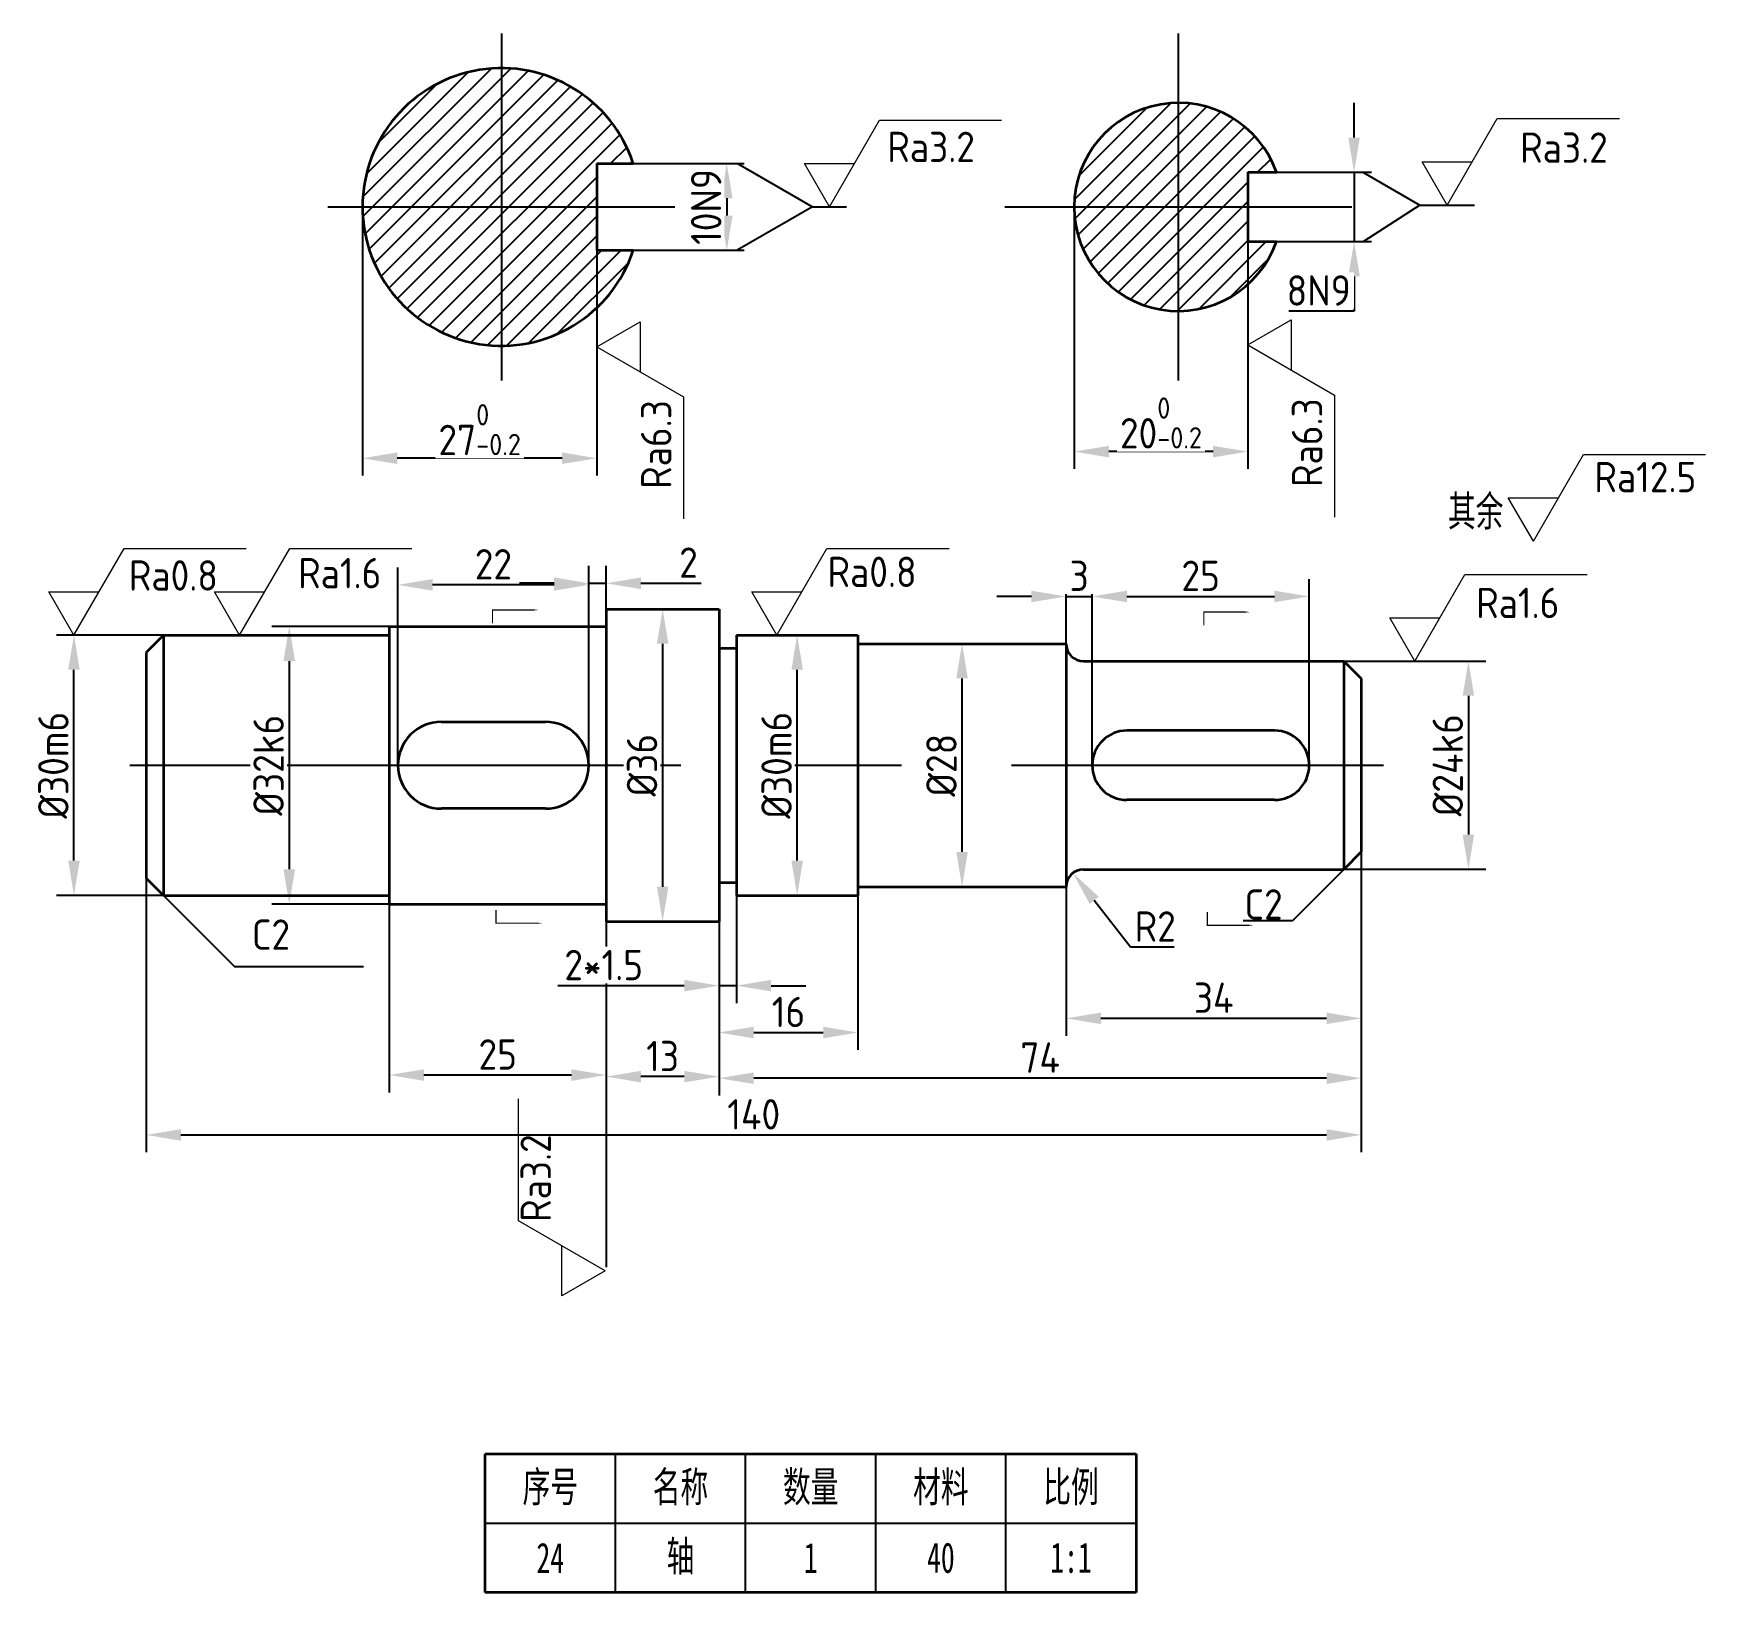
# Model space of a CAD drawing. Header units: millimetres. Extents: x 2232 to 2425, y 1797 to 1976.
import ezdxf

# ---------------------------------------------------------------- set-up
doc = ezdxf.new("R2010")
doc.units = ezdxf.units.MM
doc.linetypes.add('CENTERX2', pattern=[101.6, 63.5, -12.7, 12.7, -12.7])
for name, color, linetype in [('中心线', 1, 'CENTERX2'), ('标注', 3, 'Continuous'), ('细实线', 7, 'Continuous')]:
    doc.layers.add(name, color=color, linetype=linetype)
doc.layers.add('粗实线', color=7, linetype='Continuous', lineweight=35)
doc.styles.add('ISOCP', font='isocp.shx', dxfattribs={"height": 3.5})
doc.styles.add('仿宋', font='simfang.ttf', dxfattribs={"width": 0.67, "height": 3.5})
doc.styles.add('长仿宋体', font='simfang.ttf', dxfattribs={"width": 0.67, "height": 3.5})
doc.dimstyles.new('ISO-25$0', dxfattribs={"dimtxt": 3.5, "dimasz": 4, "dimexe": 2, "dimexo": 0, "dimtad": 1, "dimtoh": 1, "dimdsep": 46, "dimtxsty": 'ISOCP', "dimcen": 2.5, "dimadec": 0, "dimazin": 0, "dimtfac": 1, "dimtmove": 0, "dimatfit": 3, "dimfxl": 1, "dimtfill": 1, "dimarcsym": 0})
doc.dimstyles.new('ISO-25$4', dxfattribs={"dimtxt": 3.5, "dimasz": 4, "dimexe": 2, "dimexo": 0, "dimtad": 1, "dimtoh": 1, "dimdsep": 46, "dimtxsty": 'ISOCP', "dimcen": 2.5, "dimadec": 0, "dimazin": 0, "dimtfac": 1, "dimtmove": 0, "dimatfit": 3, "dimfxl": 1, "dimtfill": 1, "dimarcsym": 0})

# ---------------------------------------------------------------- blocks, each defined once
blk = doc.blocks.new('小明细框')
at = {"lineweight": 35}
for p, q in [((-75, 0), (-75, 16)), ((-75, 16), (0, 16)), ((0, 16), (0, 0)), ((0, 0), (-75, 0))]:
    blk.add_line(p, q, dxfattribs=at)
at = {"lineweight": -3}
for p, q in [((-60, 0), (-60, 16)), ((-45, 0), (-45, 16)), ((-30, 0), (-30, 16)), ((-15, 0), (-15, 16)), ((-75, 8), (0, 8))]:
    blk.add_line(p, q, dxfattribs=at)
at = {"lineweight": 35, "char_height": 3.5, "attachment_point": 5, "style": '仿宋'}
for s, insert in [('\\pxqc;序号', (-67.5, 12)), ('\\pxqc;名称', (-52.5, 12)), ('\\pxqc;数量', (-37.5, 12)), ('\\pxqc;材料', (-22.5, 12)), ('\\pxqc;比例', (-7.5, 12))]:
    blk.add_mtext_dynamic_manual_height_columns(s, width=15, gutter_width=17.5, heights=[0], dxfattribs=dict(at, insert=insert))
blk = doc.blocks.new('去除表面')
at = {"layer": '标注', "lineweight": 0}
for p, q in [((0, 0), (5.77, 10)), ((0, 0), (-2.89, 5)), ((-2.89, 5), (2.89, 5))]:
    blk.add_line(p, q, dxfattribs=at)
blk = doc.blocks.new('去除材料')
at = {"layer": '粗实线', "color": 3, "lineweight": 0}
blk.add_line((5.77, 10), (19.84, 10), dxfattribs=at)
blk.add_blockref('去除表面', (0, 0), dxfattribs=at)
blk = doc.blocks.new('RA12.5NEW')
at = {"color": 3, "lineweight": 35}
blk.add_blockref('去除材料', (0, 0), dxfattribs=at)
at = {"color": 3, "lineweight": 0, "insert": (7.03, 9.13), "char_height": 3.5, "attachment_point": 1, "style": 'ISOCP'}
blk.add_mtext_dynamic_manual_height_columns('Ra12.5', width=14.0667, gutter_width=17.5, heights=[0], dxfattribs=at)
blk = doc.blocks.new('*D38')
at = {"layer": 'Defpoints', "color": 0, "transparency": 16777216}
for p in [(2385.17, 1882.12), (2245.17, 1879.12), (2385.17, 1849.51)]:
    blk.add_point(p, dxfattribs=at)
at = {"layer": '标注', "color": 0, "lineweight": -2, "transparency": 16777216}
for p, q in [((2385.17, 1882.12), (2385.17, 1847.51)), ((2245.17, 1879.12), (2245.17, 1847.51)), ((2249.17, 1849.51), (2381.17, 1849.51))]:
    blk.add_line(p, q, dxfattribs=at)
at = {"layer": '标注', "color": 0, "transparency": 16777216}
for points in [[(2249.17, 1850.17), (2249.17, 1848.84), (2245.17, 1849.51)], [(2381.17, 1850.17), (2381.17, 1848.84), (2385.17, 1849.51)]]:
    blk.add_solid(points, dxfattribs=at)
at = {"layer": '标注', "color": 0, "transparency": 16777216, "insert": (2315.17, 1851.88), "char_height": 3.5, "attachment_point": 5, "style": 'ISOCP', "bg_fill": 3, "box_fill_scale": 1.1, "bg_fill_color": 256, "bg_fill_true_color": 13158600, "bg_fill_transparency": 0}
blk.add_mtext('140', dxfattribs=at)
blk = doc.blocks.new('*D39')
at = {"layer": 'Defpoints', "color": 0, "transparency": 16777216}
for p in [(2385.17, 1882.12), (2351.17, 1878.12), (2351.17, 1862.94)]:
    blk.add_point(p, dxfattribs=at)
at = {"layer": '标注', "color": 0, "lineweight": -2, "transparency": 16777216}
for p, q in [((2385.17, 1882.12), (2385.17, 1860.94)), ((2351.17, 1878.12), (2351.17, 1860.94)), ((2381.17, 1862.94), (2355.17, 1862.94))]:
    blk.add_line(p, q, dxfattribs=at)
at = {"layer": '标注', "color": 0, "transparency": 16777216}
for points in [[(2355.17, 1863.61), (2355.17, 1862.28), (2351.17, 1862.94)], [(2381.17, 1863.61), (2381.17, 1862.28), (2385.17, 1862.94)]]:
    blk.add_solid(points, dxfattribs=at)
at = {"layer": '标注', "color": 0, "transparency": 16777216, "insert": (2368.17, 1865.32), "char_height": 3.5, "attachment_point": 5, "style": 'ISOCP', "bg_fill": 3, "box_fill_scale": 1.1, "bg_fill_color": 256, "bg_fill_true_color": 13158600, "bg_fill_transparency": 0}
blk.add_mtext('34', dxfattribs=at)
blk = doc.blocks.new('*D40')
at = {"layer": 'Defpoints', "color": 0, "transparency": 16777216}
for p in [(2385.17, 1882.12), (2311.17, 1874.12), (2311.17, 1856.04)]:
    blk.add_point(p, dxfattribs=at)
at = {"layer": '标注', "color": 0, "lineweight": -2, "transparency": 16777216}
for p, q in [((2385.17, 1882.12), (2385.17, 1854.04)), ((2311.17, 1874.12), (2311.17, 1854.04)), ((2381.17, 1856.04), (2315.17, 1856.04))]:
    blk.add_line(p, q, dxfattribs=at)
at = {"layer": '标注', "color": 0, "transparency": 16777216}
for points in [[(2315.17, 1856.71), (2315.17, 1855.38), (2311.17, 1856.04)], [(2381.17, 1856.71), (2381.17, 1855.38), (2385.17, 1856.04)]]:
    blk.add_solid(points, dxfattribs=at)
at = {"layer": '标注', "color": 0, "transparency": 16777216, "insert": (2348.17, 1858.42), "char_height": 3.5, "attachment_point": 5, "style": 'ISOCP', "bg_fill": 3, "box_fill_scale": 1.1, "bg_fill_color": 256, "bg_fill_true_color": 13158600, "bg_fill_transparency": 0}
blk.add_mtext('74', dxfattribs=at)
blk = doc.blocks.new('*D41')
at = {"layer": 'Defpoints', "color": 0, "transparency": 16777216}
for p in [(2298.17, 1874.12), (2311.17, 1874.12), (2298.17, 1856.23)]:
    blk.add_point(p, dxfattribs=at)
at = {"layer": '标注', "color": 0, "lineweight": -2, "transparency": 16777216}
for p, q in [((2298.17, 1874.12), (2298.17, 1854.23)), ((2311.17, 1874.12), (2311.17, 1854.23)), ((2307.17, 1856.23), (2302.17, 1856.23))]:
    blk.add_line(p, q, dxfattribs=at)
at = {"layer": '标注', "color": 0, "transparency": 16777216}
for points in [[(2302.17, 1856.89), (2302.17, 1855.56), (2298.17, 1856.23)], [(2307.17, 1856.89), (2307.17, 1855.56), (2311.17, 1856.23)]]:
    blk.add_solid(points, dxfattribs=at)
at = {"layer": '标注', "color": 0, "transparency": 16777216, "insert": (2304.67, 1858.6), "char_height": 3.5, "attachment_point": 5, "style": 'ISOCP', "bg_fill": 3, "box_fill_scale": 1.1, "bg_fill_color": 256, "bg_fill_true_color": 13158600, "bg_fill_transparency": 0}
blk.add_mtext('13', dxfattribs=at)
blk = doc.blocks.new('*D42')
at = {"layer": 'Defpoints', "color": 0, "transparency": 16777216}
for p in [(2273.17, 1876.12), (2298.17, 1876.12), (2273.17, 1856.41)]:
    blk.add_point(p, dxfattribs=at)
at = {"layer": '标注', "color": 0, "lineweight": -2, "transparency": 16777216}
for p, q in [((2273.17, 1876.12), (2273.17, 1854.41)), ((2298.17, 1876.12), (2298.17, 1854.41)), ((2294.17, 1856.41), (2277.17, 1856.41))]:
    blk.add_line(p, q, dxfattribs=at)
at = {"layer": '标注', "color": 0, "transparency": 16777216}
for points in [[(2277.17, 1857.07), (2277.17, 1855.74), (2273.17, 1856.41)], [(2294.17, 1857.07), (2294.17, 1855.74), (2298.17, 1856.41)]]:
    blk.add_solid(points, dxfattribs=at)
at = {"layer": '标注', "color": 0, "transparency": 16777216, "insert": (2285.67, 1858.78), "char_height": 3.5, "attachment_point": 5, "style": 'ISOCP', "bg_fill": 3, "box_fill_scale": 1.1, "bg_fill_color": 256, "bg_fill_true_color": 13158600, "bg_fill_transparency": 0}
blk.add_mtext('25', dxfattribs=at)
blk = doc.blocks.new('*D43')
at = {"layer": 'Defpoints', "color": 0, "transparency": 16777216}
for p in [(2327.17, 1878.12), (2311.17, 1874.12), (2327.17, 1861.31)]:
    blk.add_point(p, dxfattribs=at)
at = {"layer": '标注', "color": 0, "lineweight": -2, "transparency": 16777216}
for p, q in [((2327.17, 1878.12), (2327.17, 1859.31)), ((2311.17, 1874.12), (2311.17, 1859.31)), ((2315.17, 1861.31), (2323.17, 1861.31))]:
    blk.add_line(p, q, dxfattribs=at)
at = {"layer": '标注', "color": 0, "transparency": 16777216}
for points in [[(2315.17, 1861.98), (2315.17, 1860.64), (2311.17, 1861.31)], [(2323.17, 1861.98), (2323.17, 1860.64), (2327.17, 1861.31)]]:
    blk.add_solid(points, dxfattribs=at)
at = {"layer": '标注', "color": 0, "transparency": 16777216, "insert": (2319.17, 1863.68), "char_height": 3.5, "attachment_point": 5, "style": 'ISOCP', "bg_fill": 3, "box_fill_scale": 1.1, "bg_fill_color": 256, "bg_fill_true_color": 13158600, "bg_fill_transparency": 0}
blk.add_mtext('16', dxfattribs=at)
blk = doc.blocks.new('*D44')
at = {"layer": 'Defpoints', "color": 0, "transparency": 16777216}
for p in [(2313.17, 1877.12), (2311.17, 1874.12), (2311.17, 1866.71)]:
    blk.add_point(p, dxfattribs=at)
at = {"layer": '标注', "color": 0, "lineweight": -2, "transparency": 16777216}
for p, q in [((2313.17, 1877.12), (2313.17, 1864.71)), ((2311.17, 1874.12), (2311.17, 1864.71)), ((2307.17, 1866.71), (2292.59, 1866.71)), ((2313.17, 1866.71), (2311.17, 1866.71)), ((2317.17, 1866.71), (2321.17, 1866.71))]:
    blk.add_line(p, q, dxfattribs=at)
at = {"layer": '标注', "color": 0, "transparency": 16777216}
for points in [[(2307.17, 1867.38), (2307.17, 1866.05), (2311.17, 1866.71)], [(2317.17, 1867.38), (2317.17, 1866.05), (2313.17, 1866.71)]]:
    blk.add_solid(points, dxfattribs=at)
at = {"layer": '标注', "color": 0, "transparency": 16777216, "insert": (2297.88, 1869.09), "char_height": 3.5, "attachment_point": 5, "style": 'ISOCP', "bg_fill": 3, "box_fill_scale": 1.1, "bg_fill_color": 256, "bg_fill_true_color": 13158600, "bg_fill_transparency": 0}
blk.add_mtext('2*1.5', dxfattribs=at)
blk = doc.blocks.new('*D29')
at = {"layer": 'Defpoints', "color": 0, "transparency": 16777216}
for p in [(2320.17, 1907.12), (2320.17, 1907.12), (2320.17, 1877.12)]:
    blk.add_point(p, dxfattribs=at)
at = {"layer": '标注', "color": 0, "lineweight": -2, "transparency": 16777216}
for p, q in [((2320.17, 1907.12), (2322.17, 1907.12)), ((2320.17, 1881.12), (2320.17, 1903.12)), ((2320.17, 1877.12), (2322.17, 1877.12))]:
    blk.add_line(p, q, dxfattribs=at)
at = {"layer": '标注', "color": 0, "transparency": 16777216}
for points in [[(2319.51, 1903.12), (2320.84, 1903.12), (2320.17, 1907.12)], [(2319.51, 1881.12), (2320.84, 1881.12), (2320.17, 1877.12)]]:
    blk.add_solid(points, dxfattribs=at)
at = {"layer": '标注', "color": 0, "transparency": 16777216, "insert": (2317.8, 1892.12), "char_height": 3.5, "attachment_point": 5, "rotation": 90, "style": 'ISOCP', "bg_fill": 3, "box_fill_scale": 1.1, "bg_fill_color": 256, "bg_fill_true_color": 13158600, "bg_fill_transparency": 0}
blk.add_mtext('%%C30m6', dxfattribs=at)
blk = doc.blocks.new('*D30')
at = {"layer": 'Defpoints', "color": 0, "transparency": 16777216}
for p in [(2236.84, 1907.12), (2247.17, 1907.12), (2247.17, 1877.12)]:
    blk.add_point(p, dxfattribs=at)
at = {"layer": '标注', "color": 0, "lineweight": -2, "transparency": 16777216}
for p, q in [((2247.17, 1907.12), (2234.84, 1907.12)), ((2236.84, 1881.12), (2236.84, 1903.12)), ((2247.17, 1877.12), (2234.84, 1877.12))]:
    blk.add_line(p, q, dxfattribs=at)
at = {"layer": '标注', "color": 0, "transparency": 16777216}
for points in [[(2236.18, 1903.12), (2237.51, 1903.12), (2236.84, 1907.12)], [(2236.18, 1881.12), (2237.51, 1881.12), (2236.84, 1877.12)]]:
    blk.add_solid(points, dxfattribs=at)
at = {"layer": '标注', "color": 0, "transparency": 16777216, "insert": (2234.47, 1892.12), "char_height": 3.5, "attachment_point": 5, "rotation": 90, "style": 'ISOCP', "bg_fill": 3, "box_fill_scale": 1.1, "bg_fill_color": 256, "bg_fill_true_color": 13158600, "bg_fill_transparency": 0}
blk.add_mtext('%%C30m6', dxfattribs=at)
blk = doc.blocks.new('*D31')
at = {"layer": 'Defpoints', "color": 0, "transparency": 16777216}
for p in [(2383.17, 1904.12), (2383.17, 1880.12), (2397.52, 1880.12)]:
    blk.add_point(p, dxfattribs=at)
at = {"layer": '标注', "color": 0, "lineweight": -2, "transparency": 16777216}
for p, q in [((2383.17, 1904.12), (2399.52, 1904.12)), ((2397.52, 1900.12), (2397.52, 1884.12)), ((2383.17, 1880.12), (2399.52, 1880.12))]:
    blk.add_line(p, q, dxfattribs=at)
at = {"layer": '标注', "color": 0, "transparency": 16777216}
for points in [[(2396.85, 1900.12), (2398.18, 1900.12), (2397.52, 1904.12)], [(2396.85, 1884.12), (2398.18, 1884.12), (2397.52, 1880.12)]]:
    blk.add_solid(points, dxfattribs=at)
at = {"layer": '标注', "color": 0, "transparency": 16777216, "insert": (2395.14, 1892.12), "char_height": 3.5, "attachment_point": 5, "rotation": 90, "style": 'ISOCP', "bg_fill": 3, "box_fill_scale": 1.1, "bg_fill_color": 256, "bg_fill_true_color": 13158600, "bg_fill_transparency": 0}
blk.add_mtext('%%C24k6', dxfattribs=at)
blk = doc.blocks.new('*D32')
at = {"layer": 'Defpoints', "color": 0, "transparency": 16777216}
for p in [(2379.17, 1911.57), (2354.17, 1892.12), (2379.17, 1892.12)]:
    blk.add_point(p, dxfattribs=at)
at = {"layer": '标注', "color": 0, "lineweight": -2, "transparency": 16777216}
for p, q in [((2354.17, 1892.12), (2354.17, 1913.57)), ((2379.17, 1892.12), (2379.17, 1913.57)), ((2358.17, 1911.57), (2375.17, 1911.57))]:
    blk.add_line(p, q, dxfattribs=at)
at = {"layer": '标注', "color": 0, "transparency": 16777216}
for points in [[(2358.17, 1912.24), (2358.17, 1910.91), (2354.17, 1911.57)], [(2375.17, 1912.24), (2375.17, 1910.91), (2379.17, 1911.57)]]:
    blk.add_solid(points, dxfattribs=at)
at = {"layer": '标注', "color": 0, "transparency": 16777216, "insert": (2366.67, 1913.95), "char_height": 3.5, "attachment_point": 5, "style": 'ISOCP', "bg_fill": 3, "box_fill_scale": 1.1, "bg_fill_color": 256, "bg_fill_true_color": 13158600, "bg_fill_transparency": 0}
blk.add_mtext('25', dxfattribs=at)
blk = doc.blocks.new('*D33')
at = {"layer": 'Defpoints', "color": 0, "transparency": 16777216}
for p in [(2351.17, 1906.12), (2354.17, 1904.12)]:
    blk.add_point(p, dxfattribs=at)
at = {"layer": '标注', "color": 0, "lineweight": -2, "transparency": 16777216}
for p, q in [((2351.17, 1906.12), (2351.17, 1913.57)), ((2354.17, 1904.12), (2354.17, 1913.57)), ((2347.17, 1911.57), (2343.17, 1911.57)), ((2351.17, 1911.57), (2354.17, 1911.57)), ((2358.17, 1911.57), (2362.17, 1911.57))]:
    blk.add_line(p, q, dxfattribs=at)
at = {"layer": '标注', "color": 0, "transparency": 16777216}
for points in [[(2347.17, 1912.24), (2347.17, 1910.91), (2351.17, 1911.57)], [(2358.17, 1912.24), (2358.17, 1910.91), (2354.17, 1911.57)]]:
    blk.add_solid(points, dxfattribs=at)
at = {"layer": '标注', "color": 0, "transparency": 16777216, "insert": (2352.67, 1913.95), "char_height": 3.5, "attachment_point": 5, "style": 'ISOCP', "bg_fill": 3, "box_fill_scale": 1.1, "bg_fill_color": 256, "bg_fill_true_color": 13158600, "bg_fill_transparency": 0}
blk.add_mtext('3', dxfattribs=at)
at = {"layer": 'Defpoints', "color": 0, "transparency": 16777216}
blk.add_point((2354.17, 1911.57), dxfattribs=at)
blk = doc.blocks.new('*D34')
at = {"layer": 'Defpoints', "color": 0, "transparency": 16777216}
for p in [(2339.17, 1906.12), (2339.17, 1906.12), (2339.17, 1878.12)]:
    blk.add_point(p, dxfattribs=at)
at = {"layer": '标注', "color": 0, "lineweight": -2, "transparency": 16777216}
for p, q in [((2339.17, 1906.12), (2341.17, 1906.12)), ((2339.17, 1882.12), (2339.17, 1902.12)), ((2339.17, 1878.12), (2341.17, 1878.12))]:
    blk.add_line(p, q, dxfattribs=at)
at = {"layer": '标注', "color": 0, "transparency": 16777216}
for points in [[(2338.51, 1902.12), (2339.84, 1902.12), (2339.17, 1906.12)], [(2338.51, 1882.12), (2339.84, 1882.12), (2339.17, 1878.12)]]:
    blk.add_solid(points, dxfattribs=at)
at = {"layer": '标注', "color": 0, "transparency": 16777216, "insert": (2336.8, 1892.12), "char_height": 3.5, "attachment_point": 5, "rotation": 90, "style": 'ISOCP', "bg_fill": 3, "box_fill_scale": 1.1, "bg_fill_color": 256, "bg_fill_true_color": 13158600, "bg_fill_transparency": 0}
blk.add_mtext('%%C28', dxfattribs=at)
blk = doc.blocks.new('*D35')
at = {"layer": 'Defpoints', "color": 0, "transparency": 16777216}
for p in [(2298.17, 1913.09), (2296.17, 1892.12), (2298.17, 1892.12)]:
    blk.add_point(p, dxfattribs=at)
at = {"layer": '标注', "color": 0, "lineweight": -2, "transparency": 16777216}
for p, q in [((2296.17, 1892.12), (2296.17, 1915.09)), ((2298.17, 1892.12), (2298.17, 1915.09)), ((2292.17, 1913.09), (2288.17, 1913.09)), ((2296.17, 1913.09), (2298.17, 1913.09)), ((2302.17, 1913.09), (2309.12, 1913.09))]:
    blk.add_line(p, q, dxfattribs=at)
at = {"layer": '标注', "color": 0, "transparency": 16777216}
for points in [[(2292.17, 1913.76), (2292.17, 1912.42), (2296.17, 1913.09)], [(2302.17, 1913.76), (2302.17, 1912.42), (2298.17, 1913.09)]]:
    blk.add_solid(points, dxfattribs=at)
at = {"layer": '标注', "color": 0, "transparency": 16777216, "insert": (2307.65, 1915.47), "char_height": 3.5, "attachment_point": 5, "style": 'ISOCP', "bg_fill": 3, "box_fill_scale": 1.1, "bg_fill_color": 256, "bg_fill_true_color": 13158600, "bg_fill_transparency": 0}
blk.add_mtext('2', dxfattribs=at)
blk = doc.blocks.new('*D36')
at = {"layer": 'Defpoints', "color": 0, "transparency": 16777216}
for p in [(2274.17, 1912.91), (2274.17, 1892.12), (2296.17, 1892.12)]:
    blk.add_point(p, dxfattribs=at)
at = {"layer": '标注', "color": 0, "lineweight": -2, "transparency": 16777216}
for p, q in [((2274.17, 1892.12), (2274.17, 1914.91)), ((2296.17, 1892.12), (2296.17, 1914.91)), ((2292.17, 1912.91), (2278.17, 1912.91))]:
    blk.add_line(p, q, dxfattribs=at)
at = {"layer": '标注', "color": 0, "transparency": 16777216}
for points in [[(2278.17, 1913.58), (2278.17, 1912.24), (2274.17, 1912.91)], [(2292.17, 1913.58), (2292.17, 1912.24), (2296.17, 1912.91)]]:
    blk.add_solid(points, dxfattribs=at)
at = {"layer": '标注', "color": 0, "transparency": 16777216, "insert": (2285.17, 1915.28), "char_height": 3.5, "attachment_point": 5, "style": 'ISOCP', "bg_fill": 3, "box_fill_scale": 1.1, "bg_fill_color": 256, "bg_fill_true_color": 13158600, "bg_fill_transparency": 0}
blk.add_mtext('22', dxfattribs=at)
blk = doc.blocks.new('*D37')
at = {"layer": 'Defpoints', "color": 0, "transparency": 16777216}
for p in [(2304.67, 1910.12), (2304.67, 1874.12), (2304.67, 1874.12)]:
    blk.add_point(p, dxfattribs=at)
at = {"layer": '标注', "color": 0, "lineweight": -2, "transparency": 16777216}
for p, q in [((2304.67, 1910.12), (2306.67, 1910.12)), ((2304.67, 1906.12), (2304.67, 1878.12)), ((2304.67, 1874.12), (2306.67, 1874.12))]:
    blk.add_line(p, q, dxfattribs=at)
at = {"layer": '标注', "color": 0, "transparency": 16777216}
for points in [[(2304.01, 1906.12), (2305.34, 1906.12), (2304.67, 1910.12)], [(2304.01, 1878.12), (2305.34, 1878.12), (2304.67, 1874.12)]]:
    blk.add_solid(points, dxfattribs=at)
at = {"layer": '标注', "color": 0, "transparency": 16777216, "insert": (2302.3, 1892.12), "char_height": 3.5, "attachment_point": 5, "rotation": 90, "style": 'ISOCP', "bg_fill": 3, "box_fill_scale": 1.1, "bg_fill_color": 256, "bg_fill_true_color": 13158600, "bg_fill_transparency": 0}
blk.add_mtext('%%C36', dxfattribs=at)
blk = doc.blocks.new('*D45')
at = {"layer": 'Defpoints', "color": 0, "transparency": 16777216}
for p in [(2273.17, 1908.12), (2261.65, 1876.12), (2273.17, 1876.12)]:
    blk.add_point(p, dxfattribs=at)
at = {"layer": '标注', "color": 0, "lineweight": -2, "transparency": 16777216}
for p, q in [((2273.17, 1908.12), (2259.65, 1908.12)), ((2261.65, 1904.12), (2261.65, 1880.12)), ((2273.17, 1876.12), (2259.65, 1876.12))]:
    blk.add_line(p, q, dxfattribs=at)
at = {"layer": '标注', "color": 0, "transparency": 16777216}
for points in [[(2260.98, 1904.12), (2262.32, 1904.12), (2261.65, 1908.12)], [(2260.98, 1880.12), (2262.32, 1880.12), (2261.65, 1876.12)]]:
    blk.add_solid(points, dxfattribs=at)
at = {"layer": '标注', "color": 0, "transparency": 16777216, "insert": (2259.27, 1892.12), "char_height": 3.5, "attachment_point": 5, "rotation": 90, "style": 'ISOCP', "bg_fill": 3, "box_fill_scale": 1.1, "bg_fill_color": 256, "bg_fill_true_color": 13158600, "bg_fill_transparency": 0}
blk.add_mtext('%%C32k6', dxfattribs=at)
blk = doc.blocks.new('*D46')
at = {"layer": 'Defpoints', "color": 0, "transparency": 16777216}
for p in [(2351.94, 1879.7), (2353.17, 1878.12)]:
    blk.add_point(p, dxfattribs=at)
at = {"layer": '标注', "color": 0, "lineweight": -2, "transparency": 16777216}
for p, q in [((2358.6, 1871.15), (2354.4, 1876.54)), ((2363.63, 1871.15), (2358.6, 1871.15))]:
    blk.add_line(p, q, dxfattribs=at)
at = {"layer": '标注', "color": 0, "transparency": 16777216}
blk.add_solid([(2354.93, 1876.95), (2353.88, 1876.13), (2351.94, 1879.7)], dxfattribs=at)
at = {"layer": '标注', "color": 0, "transparency": 16777216, "insert": (2361.43, 1873.53), "char_height": 3.5, "attachment_point": 5, "style": 'ISOCP', "bg_fill": 3, "box_fill_scale": 1.1, "bg_fill_color": 256, "bg_fill_true_color": 13158600, "bg_fill_transparency": 0}
blk.add_mtext('R2', dxfattribs=at)
blk = doc.blocks.new('*D47')
at = {"layer": 'Defpoints', "color": 0, "transparency": 16777216}
for p in [(2301.29, 1961.47), (2301.29, 1951.47)]:
    blk.add_point(p, dxfattribs=at)
at = {"layer": '标注', "color": 0, "lineweight": -2, "transparency": 16777216}
for p, q in [((2301.29, 1961.47), (2314.06, 1961.47)), ((2312.06, 1957.47), (2312.06, 1955.47)), ((2301.29, 1951.47), (2314.06, 1951.47))]:
    blk.add_line(p, q, dxfattribs=at)
at = {"layer": '标注', "color": 0, "transparency": 16777216}
for points in [[(2311.4, 1957.47), (2312.73, 1957.47), (2312.06, 1961.47)], [(2311.4, 1955.47), (2312.73, 1955.47), (2312.06, 1951.47)]]:
    blk.add_solid(points, dxfattribs=at)
at = {"layer": '标注', "color": 0, "transparency": 16777216, "insert": (2309.69, 1956.47), "char_height": 3.5, "attachment_point": 5, "rotation": 90, "style": 'ISOCP', "bg_fill": 3, "box_fill_scale": 1.1, "bg_fill_color": 256, "bg_fill_true_color": 13158600, "bg_fill_transparency": 0}
blk.add_mtext('10N9', dxfattribs=at)
at = {"layer": 'Defpoints', "color": 0, "transparency": 16777216}
blk.add_point((2312.06, 1951.47), dxfattribs=at)
blk = doc.blocks.new('*D48')
at = {"layer": 'Defpoints', "color": 0, "transparency": 16777216}
for p in [(2375.4, 1960.47), (2375.4, 1952.47), (2384.34, 1952.47)]:
    blk.add_point(p, dxfattribs=at)
at = {"layer": '标注', "color": 0, "lineweight": -2, "transparency": 16777216}
for p, q in [((2384.34, 1964.47), (2384.34, 1968.47)), ((2375.4, 1960.47), (2386.34, 1960.47)), ((2384.34, 1960.47), (2384.34, 1952.47)), ((2375.4, 1952.47), (2386.34, 1952.47)), ((2384.34, 1948.47), (2384.34, 1944.47)), ((2384.34, 1944.47), (2376.82, 1944.47))]:
    blk.add_line(p, q, dxfattribs=at)
at = {"layer": '标注', "color": 0, "transparency": 16777216}
for points in [[(2383.68, 1964.47), (2385.01, 1964.47), (2384.34, 1960.47)], [(2383.68, 1948.47), (2385.01, 1948.47), (2384.34, 1952.47)]]:
    blk.add_solid(points, dxfattribs=at)
at = {"layer": '标注', "color": 0, "transparency": 16777216, "insert": (2380.27, 1946.84), "char_height": 3.5, "attachment_point": 5, "style": 'ISOCP', "bg_fill": 3, "box_fill_scale": 1.1, "bg_fill_color": 256, "bg_fill_true_color": 13158600, "bg_fill_transparency": 0}
blk.add_mtext('8N9', dxfattribs=at)
blk = doc.blocks.new('*D49')
at = {"layer": 'Defpoints', "color": 0, "transparency": 16777216}
for p in [(2270.09, 1956.47), (2297.09, 1951.47), (2270.09, 1927.5)]:
    blk.add_point(p, dxfattribs=at)
at = {"layer": '标注', "color": 0, "lineweight": -2, "transparency": 16777216}
for p, q in [((2270.09, 1956.47), (2270.09, 1925.5)), ((2297.09, 1951.47), (2297.09, 1925.5)), ((2293.09, 1927.5), (2274.09, 1927.5))]:
    blk.add_line(p, q, dxfattribs=at)
at = {"layer": '标注', "color": 0, "transparency": 16777216}
for points in [[(2274.09, 1928.17), (2274.09, 1926.84), (2270.09, 1927.5)], [(2293.09, 1928.17), (2293.09, 1926.84), (2297.09, 1927.5)]]:
    blk.add_solid(points, dxfattribs=at)
at = {"layer": '标注', "color": 0, "transparency": 16777216, "insert": (2283.59, 1930.8), "char_height": 3.5, "attachment_point": 5, "style": 'ISOCP', "bg_fill": 3, "box_fill_scale": 1.1, "bg_fill_color": 256, "bg_fill_true_color": 13158600, "bg_fill_transparency": 0}
blk.add_mtext('27{\\H0.7x;\\S0^ -0.2;}', dxfattribs=at)
blk = doc.blocks.new('*D50')
at = {"layer": 'Defpoints', "color": 0, "transparency": 16777216}
for p in [(2352.09, 1956.47), (2372.09, 1952.47), (2352.09, 1928.27)]:
    blk.add_point(p, dxfattribs=at)
at = {"layer": '标注', "color": 0, "lineweight": -2, "transparency": 16777216}
for p, q in [((2352.09, 1956.47), (2352.09, 1926.27)), ((2372.09, 1952.47), (2372.09, 1926.27)), ((2368.09, 1928.27), (2356.09, 1928.27))]:
    blk.add_line(p, q, dxfattribs=at)
at = {"layer": '标注', "color": 0, "transparency": 16777216}
for points in [[(2356.09, 1928.93), (2356.09, 1927.6), (2352.09, 1928.27)], [(2368.09, 1928.93), (2368.09, 1927.6), (2372.09, 1928.27)]]:
    blk.add_solid(points, dxfattribs=at)
at = {"layer": '标注', "color": 0, "transparency": 16777216, "insert": (2362.09, 1931.57), "char_height": 3.5, "attachment_point": 5, "style": 'ISOCP', "bg_fill": 3, "box_fill_scale": 1.1, "bg_fill_color": 256, "bg_fill_true_color": 13158600, "bg_fill_transparency": 0}
blk.add_mtext('20{\\H0.7x;\\S0^ -0.2;}', dxfattribs=at)

msp = doc.modelspace()

# ---------------------------------------------------------------- hatches: boundary and pattern name
at = {"layer": '细实线', "transparency": 33554687}
h = msp.add_hatch(dxfattribs=at)
h.set_pattern_fill('ANSI31', color=256, scale=0.5)
h.set_pattern_definition([(45, (-382.8276, -441.6476), (-1.122532, 1.122532), [])])
h.paths.add_polyline_path([(2286.09, 1972.468, 0.4142136), (2270.09, 1956.468), (2286.09, 1956.468)])
h.paths.add_polyline_path([(2286.09, 1972.468), (2286.09, 1956.468), (2297.09, 1956.468), (2297.09, 1961.468), (2301.288, 1961.468, 0.3239072)])
h.paths.add_polyline_path([(2297.09, 1956.468), (2286.09, 1956.468), (2286.09, 1940.468, 0.3239072), (2301.288, 1951.468), (2297.09, 1951.468)])
h.paths.add_polyline_path([(2286.09, 1956.468), (2270.09, 1956.468, 0.4142136), (2286.09, 1940.468)])
h = msp.add_hatch(dxfattribs=at)
h.set_pattern_fill('ANSI31', color=256, scale=0.5)
h.set_pattern_definition([(45, (-394.8276, -441.6476), (-1.122532, 1.122532), [])])
h.paths.add_polyline_path([(2364.09, 1968.468, 0.4142136), (2352.09, 1956.468), (2364.09, 1956.468)])
h.paths.add_polyline_path([(2372.09, 1960.468), (2375.403, 1960.468, 0.3178372), (2364.09, 1968.468), (2364.09, 1956.468), (2372.09, 1956.468)])
h.paths.add_polyline_path([(2375.403, 1952.468), (2372.09, 1952.468), (2372.09, 1956.468), (2364.09, 1956.468), (2364.09, 1944.468, 0.3178372)])
h.paths.add_polyline_path([(2364.09, 1956.468), (2352.09, 1956.468, 0.4142136), (2364.09, 1944.468)])

# ---------------------------------------------------------------- linework, layer by layer
at = {"layer": '中心线'}
for p, q in [((2286.09, 1976.468), (2286.09, 1936.468)), ((2364.09, 1976.468), (2364.09, 1936.468)), ((2266.09, 1956.468), (2306.09, 1956.468)), ((2344.09, 1956.468), (2384.09, 1956.468)), ((2243.283, 1892.118), (2387.728, 1892.118))]:
    msp.add_line(p, q, dxfattribs=at)
at = {"layer": '标注'}
for p, q in [((2321.946, 1956.468), (2325.841, 1956.468)), ((2391.929, 1956.668), (2398.222, 1956.668))]:
    msp.add_line(p, q, dxfattribs=at)
at = {"layer": '粗实线'}
for p, q in [((2297.09, 1961.468), (2301.288, 1961.468)), ((2297.09, 1961.468), (2297.09, 1951.468)), ((2372.09, 1960.468), (2375.403, 1960.468)), ((2372.09, 1960.468), (2372.09, 1952.468)), ((2372.09, 1952.468), (2375.403, 1952.468)), ((2297.09, 1951.468), (2301.288, 1951.468)), ((2298.172, 1910.118), (2311.172, 1910.118)), ((2298.172, 1910.118), (2298.172, 1874.118)), ((2311.172, 1910.118), (2311.172, 1874.118)), ((2273.172, 1908.118), (2298.172, 1908.118)), ((2273.172, 1908.118), (2273.172, 1876.118)), ((2247.172, 1907.118), (2245.172, 1905.118)), ((2247.172, 1907.118), (2273.172, 1907.118)), ((2247.172, 1907.118), (2247.172, 1877.118)), ((2311.172, 1905.618), (2313.172, 1905.618)), ((2313.172, 1907.118), (2327.172, 1907.118)), ((2313.172, 1907.118), (2313.172, 1877.118)), ((2327.172, 1907.118), (2327.172, 1877.118)), ((2327.172, 1906.118), (2351.172, 1906.118)), ((2351.172, 1906.118), (2351.172, 1906.118)), ((2351.172, 1906.118), (2351.172, 1878.118)), ((2245.172, 1905.118), (2245.172, 1879.118)), ((2353.172, 1904.118), (2383.172, 1904.118)), ((2383.172, 1904.118), (2385.172, 1902.118)), ((2383.172, 1904.118), (2383.172, 1880.118)), ((2385.172, 1902.118), (2385.172, 1882.118)), ((2279.172, 1897.118), (2291.172, 1897.118)), ((2358.172, 1896.118), (2358.172, 1896.069)), ((2375.172, 1896.118), (2358.172, 1896.118)), ((2375.172, 1896.118), (2375.172, 1896.069)), ((2375.172, 1896.069), (2375.172, 1896.069)), ((2291.172, 1887.118), (2279.172, 1887.118)), ((2375.172, 1888.118), (2358.172, 1888.118)), ((2375.172, 1888.167), (2375.172, 1888.118)), ((2385.172, 1882.118), (2383.172, 1880.118)), ((2247.172, 1877.118), (2245.172, 1879.118)), ((2311.172, 1878.618), (2313.172, 1878.618)), ((2353.172, 1880.118), (2383.172, 1880.118)), ((2247.172, 1877.118), (2273.172, 1877.118)), ((2313.172, 1877.118), (2327.172, 1877.118)), ((2327.172, 1878.118), (2351.172, 1878.118)), ((2351.172, 1878.118), (2351.172, 1878.118)), ((2273.172, 1876.118), (2298.172, 1876.118)), ((2298.172, 1874.118), (2311.172, 1874.118))]:
    msp.add_line(p, q, dxfattribs=at)
for centre, radius, start, end in [((2286.09, 1956.468), 16, 18.20996, 341.79004), ((2364.09, 1956.468), 12, 19.47122, 340.52878), ((2353.172, 1906.118), 2, 180, 270), ((2279.172, 1892.118), 5, 90, 270), ((2291.172, 1892.118), 5, 270, 90), ((2358.172, 1892.118), 4, 90, 270), ((2375.172, 1892.118), 4, 270, 90), ((2353.172, 1878.118), 2, 90, 180)]:
    msp.add_arc(centre, radius, start, end, dxfattribs=at)

# ---------------------------------------------------------------- block references
at = {"layer": '标注'}
for p in [(2323.893, 1956.468), (2395.076, 1956.668)]:
    msp.add_blockref('去除材料', p, dxfattribs=at)
at = {"layer": '细实线'}
for name, p in [('RA12.5NEW', (2405.003, 1917.952)), ('小明细框', (2359.231, 1796.758))]:
    msp.add_blockref(name, p, dxfattribs=at)

# ---------------------------------------------------------------- texts
at = {"layer": '标注', "char_height": 3.5, "attachment_point": 1, "style": 'ISOCP'}
for s, width, insert in [('Ra3.2', 29.31289, (2330.555, 1965.14)), ('Ra3.2', 29.31289, (2403.478, 1965.056)), ('Ra0.8', 35.99555, (2243.159, 1915.745)), ('Ra1.6', 35.85816, (2262.668, 1916.013)), ('Ra0.8', 35.99555, (2323.668, 1916.156)), ('Ra1.6', 35.85816, (2398.407, 1912.58))]:
    msp.add_mtext_dynamic_manual_height_columns(s, width=width, gutter_width=17.5, heights=[0], dxfattribs=dict(at, insert=insert))
at = {"layer": '标注', "char_height": 3.5, "attachment_point": 1, "rotation": 90, "style": 'ISOCP'}
for insert in [(2302.176, 1923.972), (2377.176, 1924.187)]:
    msp.add_mtext_dynamic_manual_height_columns('Ra6.3', width=21.65058, gutter_width=17.5, heights=[0], dxfattribs=dict(at, insert=insert))
at = {"layer": '细实线', "char_height": 3.5}
for s, width, insert, attachment_point, style in [('{\\C3;其余}', 7.98759, (2395.159, 1923.168), 1, '长仿宋体'), ('\\pxqc;24', 15, (2291.731, 1800.758), 5, '仿宋'), ('\\pxqc;轴', 15, (2306.731, 1800.758), 5, '仿宋'), ('\\pxqc;1', 15, (2321.731, 1800.758), 5, '仿宋'), ('\\pxqc;40', 15, (2336.731, 1800.758), 5, '仿宋'), ('\\pxqc;1:1', 15, (2351.731, 1800.758), 5, '长仿宋体')]:
    msp.add_mtext_dynamic_manual_height_columns(s, width=width, gutter_width=17.5, heights=[0], dxfattribs=dict(at, insert=insert, attachment_point=attachment_point, style=style))

# ---------------------------------------------------------------- next in the draw order: dimensions: what is measured, and where the dimension line sits
at = {"layer": '标注'}
for base, p1, p2, picture, middle in [((2384.343, 1952.468), (2375.403, 1960.468), (2375.403, 1952.468), '*D48', (2380.268, 1946.843)), ((2312.063, 1951.468), (2301.288, 1961.468), (2301.288, 1951.468), '*D47', (2309.688, 1956.468))]:
    dim = msp.add_linear_dim(base=base, p1=p1, p2=p2, angle=90, text='<>N9', dimstyle='ISO-25$0', dxfattribs=at)
    dim.commit()
    dim.dimension.update_dxf_attribs({"geometry": picture, "text_midpoint": middle})
for base, p1, p2, picture, middle in [((2270.09, 1927.503), (2297.09, 1951.468), (2270.09, 1956.468), '*D49', (2283.59, 1930.805)), ((2352.09, 1928.266), (2372.09, 1952.468), (2352.09, 1956.468), '*D50', (2362.09, 1931.568))]:
    dim = msp.add_linear_dim(base=base, p1=p1, p2=p2, text='<>{\\H0.7x;\\S0^ -0.2;}', dimstyle='ISO-25$0', dxfattribs=at)
    dim.commit()
    dim.dimension.update_dxf_attribs({"geometry": picture, "text_midpoint": middle})
for base, p1, p2, picture, middle in [((2298.172, 1913.091), (2296.172, 1892.118), (2298.172, 1892.118), '*D35', (2307.647, 1915.466)), ((2379.172, 1911.572), (2354.172, 1892.118), (2379.172, 1892.118), '*D32', (2366.672, 1913.947)), ((2385.172, 1849.506), (2245.172, 1879.118), (2385.172, 1882.118), '*D38', (2315.172, 1851.881))]:
    dim = msp.add_linear_dim(base=base, p1=p1, p2=p2, dimstyle='ISO-25$0', dxfattribs=at)
    dim.commit()
    dim.dimension.update_dxf_attribs({"geometry": picture, "text_midpoint": middle})

# ---------------------------------------------------------------- next in the draw order: linework, layer by layer
for p, q in [((2313.286, 1961.468), (2321.946, 1956.468)), ((2385.349, 1960.468), (2391.929, 1956.668)), ((2321.946, 1956.468), (2313.254, 1951.468)), ((2391.929, 1956.668), (2385.444, 1952.468)), ((2255.354, 1868.936), (2270.202, 1868.936))]:
    msp.add_line(p, q, dxfattribs=at)
at = {"layer": '粗实线'}
msp.add_lwpolyline([(2367.033, 1908.239, 0.14, 0.14, 0), (2367.033, 1909.774, 0.14, 0.14, 0), (2369.158, 1909.774, 0.798, 0, 0), (2372.346, 1909.774, 0, 0, 0)], format="xyseb", dxfattribs=at)

# ---------------------------------------------------------------- next in the draw order: block references
at = {"layer": '标注', "rotation": 270}
for p in [(2297.09, 1940.344), (2372.09, 1940.559)]:
    msp.add_blockref('去除材料', p, dxfattribs=at)

# ---------------------------------------------------------------- next in the draw order: texts
at = {"layer": '标注', "insert": (2257.34, 1874.345), "char_height": 3.5, "attachment_point": 1, "style": 'ISOCP'}
msp.add_mtext_dynamic_manual_height_columns('C2', width=11.86507, gutter_width=17.5, heights=[0], dxfattribs=at)
at = {"layer": '标注', "insert": (2288.299, 1839.48), "char_height": 3.5, "attachment_point": 1, "rotation": 90, "style": 'ISOCP'}
msp.add_mtext_dynamic_manual_height_columns('Ra3.2', width=29.31289, gutter_width=17.5, heights=[0], dxfattribs=at)

# ---------------------------------------------------------------- next in the draw order: dimensions: what is measured, and where the dimension line sits
at = {"layer": '标注'}
for base, p1, p2, picture, middle in [((2274.172, 1912.909), (2296.172, 1892.118), (2274.172, 1892.118), '*D36', (2285.172, 1915.285)), ((2354.172, 1911.572), (2351.172, 1906.118), (2354.172, 1904.118), '*D33', (2352.672, 1913.947)), ((2351.172, 1862.944), (2385.172, 1882.118), (2351.172, 1878.118), '*D39', (2368.172, 1865.319))]:
    dim = msp.add_linear_dim(base=base, p1=p1, p2=p2, dimstyle='ISO-25$0', dxfattribs=at)
    dim.commit()
    dim.dimension.update_dxf_attribs({"geometry": picture, "text_midpoint": middle})
dim = msp.add_linear_dim(base=(2236.844, 1907.118), p1=(2247.172, 1877.118), p2=(2247.172, 1907.118), angle=90, text='%%C<>m6', dimstyle='ISO-25$0', dxfattribs=at)
dim.commit()
dim.dimension.update_dxf_attribs({"geometry": '*D30', "text_midpoint": (2234.469, 1892.118)})

# ---------------------------------------------------------------- next in the draw order: linework, layer by layer
msp.add_line((2247.172, 1877.118), (2255.354, 1868.936), dxfattribs=at)
at = {"layer": '粗实线'}
msp.add_lwpolyline([(2285.065, 1908.483, 0.14, 0.14, 0), (2285.065, 1910.019, 0.14, 0.14, 0), (2287.19, 1910.019, 0.798, 0, 0), (2290.378, 1910.019, 0, 0, 0)], format="xyseb", dxfattribs=at)

# ---------------------------------------------------------------- next in the draw order: dimensions: what is measured, and where the dimension line sits
at = {"layer": '标注'}
dim = msp.add_linear_dim(base=(2311.172, 1856.044), p1=(2385.172, 1882.118), p2=(2311.172, 1874.118), dimstyle='ISO-25$0', dxfattribs=at)
dim.commit()
dim.dimension.update_dxf_attribs({"geometry": '*D40', "text_midpoint": (2348.172, 1858.419)})

# ---------------------------------------------------------------- next in the draw order: linework, layer by layer
msp.add_line((2377.257, 1874.203), (2371.564, 1874.203), dxfattribs=at)
at = {"layer": '粗实线'}
msp.add_lwpolyline([(2367.435, 1875.206, 0.14, 0.14, 0), (2367.435, 1873.671, 0.14, 0.14, 0), (2369.56, 1873.671, 0.798, 0, 0), (2372.747, 1873.671, 0, 0, 0)], format="xyseb", dxfattribs=at)

# ---------------------------------------------------------------- next in the draw order: texts
at = {"layer": '标注', "insert": (2371.712, 1877.822), "char_height": 3.5, "attachment_point": 1, "style": 'ISOCP'}
msp.add_mtext_dynamic_manual_height_columns('C2', width=5.94005, gutter_width=17.5, heights=[0], dxfattribs=at)

# ---------------------------------------------------------------- next in the draw order: dimensions: what is measured, and where the dimension line sits
at = {"layer": '标注'}
for base, p1, p2, text, picture, middle in [((2339.172, 1906.118), (2339.172, 1878.118), (2339.172, 1906.118), '%%C<>', '*D34', (2336.797, 1892.118)), ((2397.517, 1880.118), (2383.172, 1904.118), (2383.172, 1880.118), '%%C<>k6', '*D31', (2395.141, 1892.118))]:
    dim = msp.add_linear_dim(base=base, p1=p1, p2=p2, angle=90, text=text, dimstyle='ISO-25$0', dxfattribs=at)
    dim.commit()
    dim.dimension.update_dxf_attribs({"geometry": picture, "text_midpoint": middle})
dim = msp.add_radius_dim(center=(2353.172, 1878.118), mpoint=(2351.944, 1879.696), dimstyle='ISO-25$4', dxfattribs=at)
dim.commit()
dim.dimension.update_dxf_attribs({"geometry": '*D46', "text_midpoint": (2361.428, 1871.151), "dimtype": 164})
dim = msp.add_linear_dim(base=(2298.172, 1856.225), p1=(2311.172, 1874.118), p2=(2298.172, 1874.118), dimstyle='ISO-25$0', dxfattribs=at)
dim.commit()
dim.dimension.update_dxf_attribs({"geometry": '*D41', "text_midpoint": (2304.672, 1858.6)})

# ---------------------------------------------------------------- next in the draw order: linework, layer by layer
msp.add_line((2383.172, 1880.118), (2377.257, 1874.203), dxfattribs=at)

# ---------------------------------------------------------------- next in the draw order: block references
msp.add_blockref('去除材料', (2391.344, 1904.118), dxfattribs=at)

# ---------------------------------------------------------------- next in the draw order: dimensions: what is measured, and where the dimension line sits
for base, p1, p2, picture, middle in [((2327.172, 1861.31), (2311.172, 1874.118), (2327.172, 1878.118), '*D43', (2319.172, 1863.685)), ((2273.172, 1856.407), (2298.172, 1876.118), (2273.172, 1876.118), '*D42', (2285.672, 1858.782))]:
    dim = msp.add_linear_dim(base=base, p1=p1, p2=p2, dimstyle='ISO-25$0', dxfattribs=at)
    dim.commit()
    dim.dimension.update_dxf_attribs({"geometry": picture, "text_midpoint": middle})

# ---------------------------------------------------------------- next in the draw order: linework, layer by layer
msp.add_line((2298.172, 1854.407), (2298.172, 1834.263), dxfattribs=at)

# ---------------------------------------------------------------- next in the draw order: block references
at = {"layer": '标注', "rotation": 90}
msp.add_blockref('去除材料', (2298.06, 1833.844), dxfattribs=at)

# ---------------------------------------------------------------- next in the draw order: dimensions: what is measured, and where the dimension line sits
at = {"layer": '标注'}
dim = msp.add_linear_dim(base=(2261.649, 1876.118), p1=(2273.172, 1908.118), p2=(2273.172, 1876.118), angle=90, text='%%C<>k6', dimstyle='ISO-25$0', dxfattribs=at)
dim.commit()
dim.dimension.update_dxf_attribs({"geometry": '*D45', "text_midpoint": (2259.273, 1892.118)})
dim = msp.add_linear_dim(base=(2311.172, 1866.714), p1=(2313.172, 1877.118), p2=(2311.172, 1874.118), text='<>*1.5', dimstyle='ISO-25$0', dxfattribs=at)
dim.commit()
dim.dimension.update_dxf_attribs({"geometry": '*D44', "text_midpoint": (2297.88, 1869.089)})

# ---------------------------------------------------------------- next in the draw order: linework, layer by layer
at = {"layer": '粗实线'}
msp.add_lwpolyline([(2285.467, 1875.45, 0.14, 0.14, 0), (2285.467, 1873.915, 0.14, 0.14, 0), (2287.592, 1873.915, 0.798, 0, 0), (2290.78, 1873.915, 0, 0, 0)], format="xyseb", dxfattribs=at)

# ---------------------------------------------------------------- next in the draw order: block references
at = {"layer": '标注'}
for p in [(2236.844, 1907.118), (2255.932, 1907.118)]:
    msp.add_blockref('去除材料', p, dxfattribs=at)

# ---------------------------------------------------------------- next in the draw order: dimensions: what is measured, and where the dimension line sits
for base, p1, p2, text, picture, middle in [((2304.672, 1874.118), (2304.672, 1910.118), (2304.672, 1874.118), '%%C<>', '*D37', (2302.297, 1892.118)), ((2320.172, 1907.118), (2320.172, 1877.118), (2320.172, 1907.118), '%%C<>m6', '*D29', (2317.797, 1892.118))]:
    dim = msp.add_linear_dim(base=base, p1=p1, p2=p2, angle=90, text=text, dimstyle='ISO-25$0', dxfattribs=at)
    dim.commit()
    dim.dimension.update_dxf_attribs({"geometry": picture, "text_midpoint": middle})

# ---------------------------------------------------------------- next in the draw order: block references
msp.add_blockref('去除材料', (2317.838, 1907.118), dxfattribs=at)

doc.saveas('drawing.dxf')
